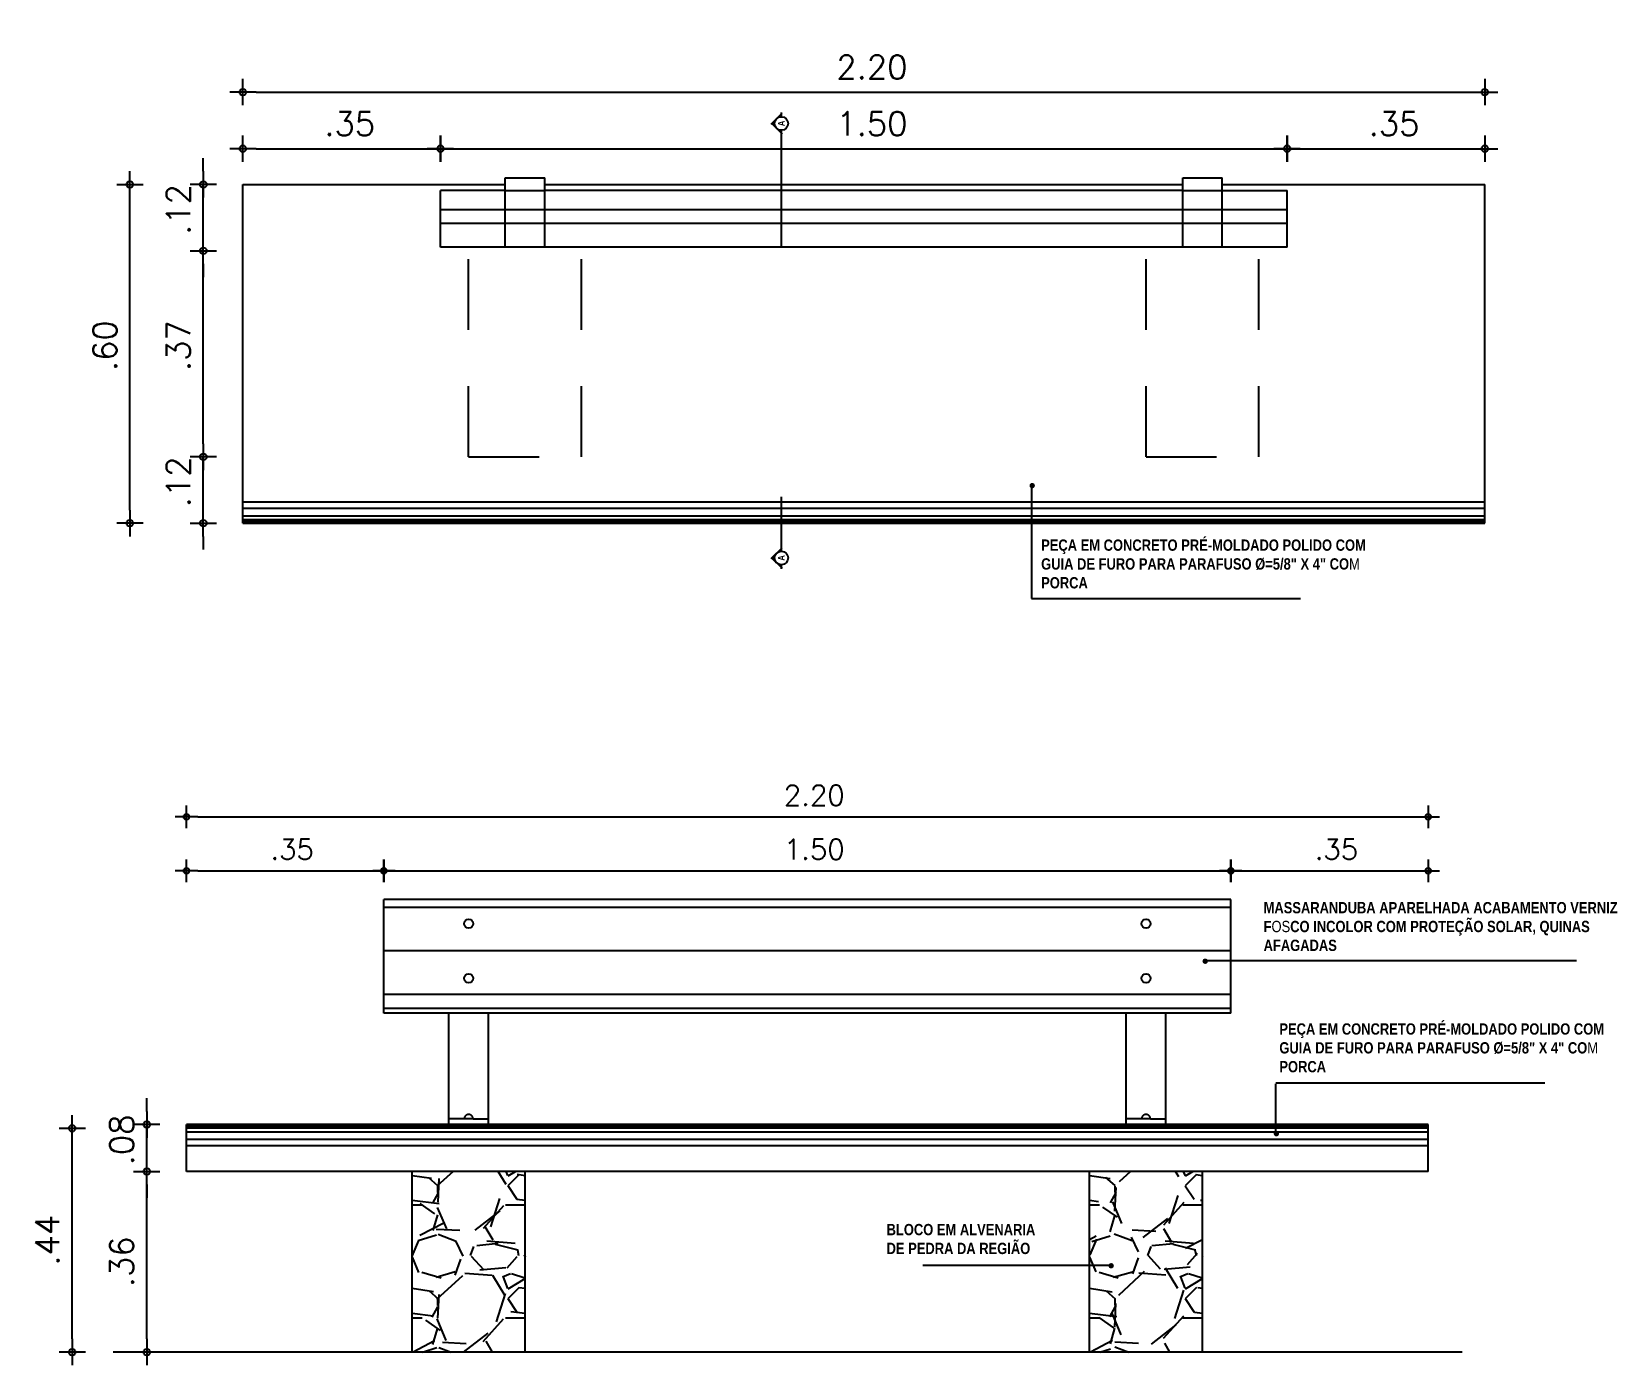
# Model space of a CAD drawing. Extents: x -599692 to 1491, y -9431878 to -451.
# Drawn here: x 1088.524 to 1091.333, y -461.561 to -459.199 of the extents above; entities that cross this region are included whole.
import ezdxf

# ---------------------------------------------------------------- set-up
doc = ezdxf.new("R2010")
doc.units = 0
doc.header["$LTSCALE"] = 0.5
doc.header["$MEASUREMENT"] = 0
doc.header["$PDMODE"] = 34
for name, pattern in [('DIVIDE', [1.25, 0.5, -0.25, 0, -0.25, 0, -0.25]), ('HIDDEN2', [0.1875, 0.125, -0.0625]), ('HIDDENX2', [0.75, 0.5, -0.25])]:
    doc.linetypes.add(name, pattern=pattern)
doc.layers.get('0').update_dxf_attribs({"linetype": 'CONTINUOUS'})
doc.layers.get('DEFPOINTS').update_dxf_attribs({"linetype": 'CONTINUOUS'})
for name, color, linetype in [('02', 9, 'CONTINUOUS'), ('03', 3, 'CONTINUOUS'), ('04', 6, 'CONTINUOUS'), ('COTAS', 2, 'CONTINUOUS'), ('HACHURA', 253, 'CONTINUOUS'), ('HACHURA1', 8, 'CONTINUOUS'), ('P1', 1, 'CONTINUOUS'), ('P3', 3, 'CONTINUOUS'), ('P4', 6, 'CONTINUOUS'), ('P5', 6, 'DIVIDE'), ('P6', 4, 'CONTINUOUS'), ('TEXTO', 3, 'CONTINUOUS')]:
    doc.layers.add(name, color=color, linetype=linetype)
doc.styles.add('ARIAL', font='ARIALNB.TTF')
doc.styles.add('COTA100', font='ROMANS.SHX')
doc.dimstyles.new('COTA100$0', dxfattribs={"dimtxt": 0.18, "dimasz": 0.1, "dimexe": 0.05, "dimexo": 0.95, "dimgap": 0.1, "dimtad": 1, "dimzin": 4, "dimdsep": 46, "dimtxsty": 'COTA100', "dimblk": 'USERTICK', "dimblk1": 'USERTICK', "dimblk2": 'USERTICK', "dimsah": 1, "dimcen": -0.1, "dimdle": 0.05, "dimse1": 1, "dimse2": 1, "dimclrt": 2, "dimadec": 0, "dimazin": 0, "dimtfac": 1, "dimtdec": 4, "dimtix": 1, "dimtmove": 2, "dimatfit": 3, "dimldrblk": 'USERTICK', "dimfxl": 1, "dimtvp": 0.625, "dimtolj": 1, "dimtzin": 4, "dimarcsym": 0})
pattern_1 = [(228.0128, (824.3864741310913, -315.768252135937), (-1.599999646431632, -1.800000268321449), [0.0269072, -2.6638176]), (184.9697, (824.3684741310913, -315.788252135937), (2.400000210303527, 0.1999982614014104), [0.0461736, -4.571185]), (132.5104, (824.3224741310913, -315.792252135937), (1.999998143669362, -2.20000173477424), [0.03255760000000001, -3.2232064]), (267.2737, (824.2444741310914, -315.842252135937), (0.1999992035454381, 4.000000058994694), [0.0420476, -4.162711600000001]), (292.8337, (824.2424741310913, -315.884252135937), (-1.000001981087428, 2.399999282355555), [0.041231, -4.081874600000001]), (357.2737, (824.2584741310914, -315.922252135937), (-4.000000058994694, 0.1999992035454383), [0.0420476, -4.162711600000001]), (37.6942, (824.3004741310913, -315.924252135937), (-2.600001469123595, -1.999998081032106), [0.0556058, -5.5049698]), (72.2553, (824.3444741310914, -315.890252135937), (1.400002152541082, 4.399999246247837), [0.05249760000000001, -5.1972642]), (121.4296, (824.3604741310913, -315.840252135937), (-1.600001646835273, 2.599999007298514), [0.04219000000000001, -4.1768146]), (175.2364, (824.3384741310913, -315.804252135937), (2.200000189263917, -0.1999983065322521), [0.04816639999999999, -2.360152599999999]), (222.3974, (824.2904741310913, -315.8002521359369), (-2.400001470214647, -2.199998416402824), [0.0622896, -6.166675000000001]), (138.8141, (824.4424741310913, -315.844252135937), (-1.400000589361143, 1.199999462668551), [0.0212602, -2.1047688]), (171.4692, (824.4264741310913, -315.830252135937), (2.599999656963026, -0.4000015820079581), [0.04044739999999999, -4.004302199999999]), (225, (824.3864741310913, -315.8242521359369), (-2.220446049250313e-17, -0.2000000618897905), [0.0282842, -0.2545584]), (203.1986, (824.3724741310914, -315.8002521359369), (0.999999946133415, 0.4000002650529708), [0.0152316, -1.507923]), (291.8014, (824.3584741310913, -315.806252135937), (-0.1999999821001298, 0.600000054602154), [0.0215406, -1.0554924]), (30.9638, (824.3664741310913, -315.826252135937), (0.5999996044575996, 0.4000004967081465), [0.03498579999999999, -1.1312046]), (161.5651, (824.3964741310913, -315.808252135937), (0.4000000869185925, -0.1999996806445415), [0.02529820000000001, -0.6071574000000001]), (16.38950000000001, (824.2424741310913, -315.806252135937), (2.000000439682392, 0.5999985419635941), [0.03544, -3.508569]), (70.3462, (824.2764741310914, -315.796252135937), (-0.7999990494743492, -2.200000427121245), [0.0297322, -2.9434816]), (293.1986, (824.3964741310913, -315.768252135937), (-0.4000002650529708, 0.999999946133415), [0.030463, -1.4926916]), (343.6105, (824.4084741310913, -315.796252135937), (-2.000000439682391, 0.5999985419635947), [0.03543999999999999, -3.508568999999999]), (339.444, (824.2424741310913, -315.9302521359369), (-1.000000368908485, 0.3999991992843169), [0.034176, -1.6746248]), (294.7751, (824.2744741310913, -315.942252135937), (-0.999998437849034, 2.200000684367823), [0.02863559999999999, -2.834928599999999]), (66.80140000000002, (824.3984741310913, -315.968252135937), (0.400000265052971, 0.999999946133415), [0.030463, -1.4926916]), (17.35400000000001, (824.4104741310914, -315.940252135937), (-2.600000403819367, -0.7999989004518238), [0.03352619999999999, -3.319084799999999]), (69.444, (824.3004741310913, -315.968252135937), (-0.3999991992843174, -1.000000368908484), [0.017088, -1.6917128]), (101.3099, (824.3864741310913, -315.968252135937), (-0.1999995264323211, 0.8000001504461904), [0.010198, -1.0096058]), (165.9638, (824.3844741310913, -315.958252135937), (0.600000109197948, -0.1999996114722492), [0.041231, -0.78339]), (186.009, (824.3444741310914, -315.948252135937), (1.999999950181208, 0.1999998634963683), [0.03821, -3.7827846]), (303.6901, (824.3664741310913, -315.844252135937), (-0.2000002669014382, 0.3999999115542321), [0.0288444, -0.6922658]), (353.1572, (824.3824741310914, -315.868252135937), (3.39999987309571, -0.4000015995849522), [0.05035880000000001, -4.9855126]), (60.94540000000001, (824.4324741310913, -315.874252135937), (-0.8000000054398559, -1.400000076913937), [0.0205912, -2.0385348]), (90, (824.4424741310913, -315.856252135937), (-0.2, 0.2), [0.012, -0.188]), (120.2564, (824.3404741310914, -315.942252135937), (0.7999989773605388, -1.400000491170947), [0.0277848, -2.750704000000001]), (48.01279999999999, (824.3264741310913, -315.918252135937), (1.599999646431632, 1.80000026832145), [0.0538144, -2.6369104]), (0, (824.3624741310914, -315.878252135937), (0.2, 0.2), [0.052, -0.148]), (325.3048, (824.4144741310913, -315.878252135937), (-1.999998851797505, 1.400001721918892), [0.0316228, -3.1306548]), (254.0546, (824.4404741310914, -315.8962521359369), (-0.1999999778592762, -0.8000000253304302), [0.0291204, -1.4269016]), (207.646, (824.4324741310913, -315.924252135937), (-3.799999161435919, -2.000001542633836), [0.047413, -4.6938948]), (175.4261, (824.3904741310913, -315.946252135937), (-2.600000111662427, 0.1999989602322168), [0.05015979999999999, -4.965814799999999])]

# ---------------------------------------------------------------- blocks, each defined once
blk = doc.blocks.new('USERTICK')
for p, q in [((-1, 0), (1, 0)), ((0, 1), (0, -1))]:
    blk.add_line(p, q)
blk.add_circle((0, 0), 0.2499999999999995)
blk = doc.blocks.new('*D224')
at = {"layer": 'COTAS', "color": 0, "lineweight": -2}
blk.add_line((1088.921627101343, -459.4059912786711), (1089.224979486185, -459.4059912786711), dxfattribs=at)
at = {"layer": 'DEFPOINTS', "color": 0}
for p in [(1089.248303293764, -459.4059912786711), (1088.898303293764, -459.4693543811958), (1089.248303293764, -459.4799543811959)]:
    blk.add_point(p, dxfattribs=at)
at = {"layer": 'COTAS', "color": 0, "lineweight": -2, "xscale": 0.02332380757936584, "yscale": 0.02332380757936584, "zscale": 0.02332380757936584, "rotation": 180}
blk.add_blockref('USERTICK', (1088.898303293764, -459.4059912786711), dxfattribs=at)
at = {"layer": 'COTAS', "color": 0, "lineweight": -2, "xscale": 0.02332380757936584, "yscale": 0.02332380757936584, "zscale": 0.02332380757936584}
blk.add_blockref('USERTICK', (1089.248303293764, -459.4059912786711), dxfattribs=at)
at = {"layer": 'COTAS', "color": 2, "insert": (1089.073303293764, -459.3616760442703), "char_height": 0.0419828536428585, "attachment_point": 5, "style": 'COTA100'}
blk.add_mtext('\\A1; .35', dxfattribs=at)
blk = doc.blocks.new('*D225')
at = {"layer": 'COTAS', "color": 0, "lineweight": -2}
blk.add_line((1089.271627101343, -459.4059912786711), (1090.724979486185, -459.4059912786711), dxfattribs=at)
at = {"layer": 'DEFPOINTS', "color": 0}
for p in [(1090.748303293764, -459.4059912786711), (1089.248303293764, -459.4799543811959), (1090.748303293764, -459.4799543811959)]:
    blk.add_point(p, dxfattribs=at)
at = {"layer": 'COTAS', "color": 0, "lineweight": -2, "xscale": 0.02332380757936584, "yscale": 0.02332380757936584, "zscale": 0.02332380757936584, "rotation": 180}
blk.add_blockref('USERTICK', (1089.248303293764, -459.4059912786711), dxfattribs=at)
at = {"layer": 'COTAS', "color": 0, "lineweight": -2, "xscale": 0.02332380757936584, "yscale": 0.02332380757936584, "zscale": 0.02332380757936584}
blk.add_blockref('USERTICK', (1090.748303293764, -459.4059912786711), dxfattribs=at)
at = {"layer": 'COTAS', "color": 2, "insert": (1089.998303293764, -459.3616760442703), "char_height": 0.0419828536428585, "attachment_point": 5, "style": 'COTA100'}
blk.add_mtext('\\A1; 1.50', dxfattribs=at)
blk = doc.blocks.new('*D226')
at = {"layer": 'COTAS', "color": 0, "lineweight": -2}
blk.add_line((1090.771627101343, -459.4059912786711), (1091.074979486184, -459.4059912786711), dxfattribs=at)
at = {"layer": 'DEFPOINTS', "color": 0}
for p in [(1091.098303293764, -459.4059912786711), (1091.098303293764, -459.4693543811958), (1090.748303293764, -459.4799543811959)]:
    blk.add_point(p, dxfattribs=at)
at = {"layer": 'COTAS', "color": 0, "lineweight": -2, "xscale": 0.02332380757936584, "yscale": 0.02332380757936584, "zscale": 0.02332380757936584, "rotation": 180}
blk.add_blockref('USERTICK', (1090.748303293764, -459.4059912786711), dxfattribs=at)
at = {"layer": 'COTAS', "color": 0, "lineweight": -2, "xscale": 0.02332380757936584, "yscale": 0.02332380757936584, "zscale": 0.02332380757936584}
blk.add_blockref('USERTICK', (1091.098303293764, -459.4059912786711), dxfattribs=at)
at = {"layer": 'COTAS', "color": 2, "insert": (1090.923303293764, -459.3616760442703), "char_height": 0.0419828536428585, "attachment_point": 5, "style": 'COTA100'}
blk.add_mtext('\\A1; .35', dxfattribs=at)
blk = doc.blocks.new('*D227')
at = {"layer": 'COTAS', "color": 0, "lineweight": -2}
blk.add_line((1088.921627101343, -459.3057561973951), (1091.074979486184, -459.3057561973951), dxfattribs=at)
at = {"layer": 'DEFPOINTS', "color": 0}
for p in [(1091.098303293764, -459.3057561973951), (1088.898303293764, -459.4693543811958), (1091.098303293764, -459.4693543811958)]:
    blk.add_point(p, dxfattribs=at)
at = {"layer": 'COTAS', "color": 0, "lineweight": -2, "xscale": 0.02332380757936584, "yscale": 0.02332380757936584, "zscale": 0.02332380757936584, "rotation": 180}
blk.add_blockref('USERTICK', (1088.898303293764, -459.3057561973951), dxfattribs=at)
at = {"layer": 'COTAS', "color": 0, "lineweight": -2, "xscale": 0.02332380757936584, "yscale": 0.02332380757936584, "zscale": 0.02332380757936584}
blk.add_blockref('USERTICK', (1091.098303293764, -459.3057561973951), dxfattribs=at)
at = {"layer": 'COTAS', "color": 2, "insert": (1089.998303293764, -459.2614409629943), "char_height": 0.0419828536428585, "attachment_point": 5, "style": 'COTA100'}
blk.add_mtext('\\A1; 2.20', dxfattribs=at)
blk = doc.blocks.new('*D228')
at = {"layer": 'COTAS', "color": 0, "lineweight": -2}
for p, q in [((1088.828256865347, -459.9285305736165), (1088.828256865347, -459.9052067660371)), ((1088.828256865347, -460.0693543811959), (1088.828256865347, -459.9518543811959)), ((1088.828256865347, -460.0926781887753), (1088.828256865347, -460.1160019963547))]:
    blk.add_line(p, q, dxfattribs=at)
at = {"layer": 'DEFPOINTS', "color": 0}
for p in [(1088.828256865347, -459.9518543811959), (1089.298303293764, -459.9518543811959), (1088.898303293764, -460.0693543811959)]:
    blk.add_point(p, dxfattribs=at)
at = {"layer": 'COTAS', "color": 0, "lineweight": -2, "xscale": 0.02332380757936584, "yscale": 0.02332380757936584, "zscale": 0.02332380757936584}
for p, rotation in [((1088.828256865347, -459.9518543811959), 270), ((1088.828256865347, -460.0693543811959), 90)]:
    blk.add_blockref('USERTICK', p, dxfattribs=dict(at, rotation=rotation))
at = {"layer": 'COTAS', "color": 2, "insert": (1088.783941630946, -460.0106043811957), "char_height": 0.0419828536428585, "attachment_point": 5, "rotation": 90, "style": 'COTA100'}
blk.add_mtext('\\A1; .12', dxfattribs=at)
blk = doc.blocks.new('*D229')
at = {"layer": 'COTAS', "color": 0, "lineweight": -2}
blk.add_line((1088.828256865347, -459.9285305736165), (1088.828256865347, -459.6101781887752), dxfattribs=at)
at = {"layer": 'DEFPOINTS', "color": 0}
for p in [(1088.828256865347, -459.5868543811958), (1089.298303293764, -459.5868543811958), (1089.298303293764, -459.9518543811959)]:
    blk.add_point(p, dxfattribs=at)
at = {"layer": 'COTAS', "color": 0, "lineweight": -2, "xscale": 0.02332380757936584, "yscale": 0.02332380757936584, "zscale": 0.02332380757936584}
for p, rotation in [((1088.828256865347, -459.5868543811958), 90), ((1088.828256865347, -459.9518543811959), 270)]:
    blk.add_blockref('USERTICK', p, dxfattribs=dict(at, rotation=rotation))
at = {"layer": 'COTAS', "color": 2, "insert": (1088.783941630946, -459.7693543811957), "char_height": 0.0419828536428585, "attachment_point": 5, "rotation": 90, "style": 'COTA100'}
blk.add_mtext('\\A1; .37', dxfattribs=at)
blk = doc.blocks.new('*D230')
at = {"layer": 'COTAS', "color": 0, "lineweight": -2}
for p, q in [((1088.828256865347, -459.4460305736164), (1088.828256865347, -459.422706766037)), ((1088.828256865347, -459.5868543811958), (1088.828256865347, -459.4693543811958)), ((1088.828256865347, -459.6101781887752), (1088.828256865347, -459.6335019963546))]:
    blk.add_line(p, q, dxfattribs=at)
at = {"layer": 'DEFPOINTS', "color": 0}
for p in [(1088.828256865347, -459.4693543811958), (1088.898303293764, -459.4693543811958), (1089.298303293764, -459.5868543811958)]:
    blk.add_point(p, dxfattribs=at)
at = {"layer": 'COTAS', "color": 0, "lineweight": -2, "xscale": 0.02332380757936584, "yscale": 0.02332380757936584, "zscale": 0.02332380757936584}
for p, rotation in [((1088.828256865347, -459.4693543811958), 270), ((1088.828256865347, -459.5868543811958), 90)]:
    blk.add_blockref('USERTICK', p, dxfattribs=dict(at, rotation=rotation))
at = {"layer": 'COTAS', "color": 2, "insert": (1088.783941630946, -459.5281043811956), "char_height": 0.0419828536428585, "attachment_point": 5, "rotation": 90, "style": 'COTA100'}
blk.add_mtext('\\A1; .12', dxfattribs=at)
blk = doc.blocks.new('*D231')
at = {"layer": 'COTAS', "color": 0, "lineweight": -2}
blk.add_line((1088.698173952556, -460.0460305736166), (1088.698173952556, -459.4926781887751), dxfattribs=at)
at = {"layer": 'DEFPOINTS', "color": 0}
for p in [(1088.698173952556, -459.4693543811958), (1088.898303293764, -459.4693543811958), (1088.898303293764, -460.0693543811959)]:
    blk.add_point(p, dxfattribs=at)
at = {"layer": 'COTAS', "color": 0, "lineweight": -2, "xscale": 0.02332380757936584, "yscale": 0.02332380757936584, "zscale": 0.02332380757936584}
for p, rotation in [((1088.698173952556, -459.4693543811958), 90), ((1088.698173952556, -460.0693543811959), 270)]:
    blk.add_blockref('USERTICK', p, dxfattribs=dict(at, rotation=rotation))
at = {"layer": 'COTAS', "color": 2, "insert": (1088.653858718155, -459.7693543811957), "char_height": 0.0419828536428585, "attachment_point": 5, "rotation": 90, "style": 'COTA100'}
blk.add_mtext('\\A1; .60', dxfattribs=at)
blk = doc.blocks.new('*D232')
at = {"layer": 'COTAS', "color": 0, "lineweight": -2}
blk.add_line((1088.728136231669, -461.514249162676), (1088.728136231669, -461.2408967778348), dxfattribs=at)
at = {"layer": 'DEFPOINTS', "color": 0}
for p in [(1088.728136231669, -461.2175729702554), (1089.198303293764, -461.2175729702554), (1089.198303293764, -461.5375729702554)]:
    blk.add_point(p, dxfattribs=at)
at = {"layer": 'COTAS', "color": 0, "lineweight": -2, "xscale": 0.02332380757936584, "yscale": 0.02332380757936584, "zscale": 0.02332380757936584}
for p, rotation in [((1088.728136231669, -461.2175729702554), 90), ((1088.728136231669, -461.5375729702554), 270)]:
    blk.add_blockref('USERTICK', p, dxfattribs=dict(at, rotation=rotation))
at = {"layer": 'COTAS', "color": 2, "insert": (1088.683820997269, -461.3775729702552), "char_height": 0.0419828536428585, "attachment_point": 5, "rotation": 90, "style": 'COTA100'}
blk.add_mtext('\\A1;.36', dxfattribs=at)
blk = doc.blocks.new('*D233')
at = {"layer": 'COTAS', "color": 0, "lineweight": -2}
for p, q in [((1088.728136231669, -461.1112491626761), (1088.728136231669, -461.0879253550967)), ((1088.728136231669, -461.2175729702554), (1088.728136231669, -461.1345729702555)), ((1088.728136231669, -461.2408967778348), (1088.728136231669, -461.2642205854142))]:
    blk.add_line(p, q, dxfattribs=at)
at = {"layer": 'DEFPOINTS', "color": 0}
for p in [(1088.728136231669, -461.1345729702555), (1088.798303293764, -461.1345729702555), (1089.198303293764, -461.2175729702554)]:
    blk.add_point(p, dxfattribs=at)
at = {"layer": 'COTAS', "color": 0, "lineweight": -2, "xscale": 0.02332380757936584, "yscale": 0.02332380757936584, "zscale": 0.02332380757936584}
for p, rotation in [((1088.728136231669, -461.1345729702555), 270), ((1088.728136231669, -461.2175729702554), 90)]:
    blk.add_blockref('USERTICK', p, dxfattribs=dict(at, rotation=rotation))
at = {"layer": 'COTAS', "color": 2, "insert": (1088.683820997269, -461.1760729702553), "char_height": 0.0419828536428585, "attachment_point": 5, "rotation": 90, "style": 'COTA100'}
blk.add_mtext('\\A1; .08', dxfattribs=at)
blk = doc.blocks.new('*D234')
at = {"layer": 'COTAS', "color": 0, "lineweight": -2}
blk.add_line((1088.596139775257, -461.514249162676), (1088.596139775257, -461.1645217778348), dxfattribs=at)
at = {"layer": 'DEFPOINTS', "color": 0}
for p in [(1088.596139775257, -461.1411979702555), (1088.798303293764, -461.1411979702555), (1088.668478576832, -461.5375729702554)]:
    blk.add_point(p, dxfattribs=at)
at = {"layer": 'COTAS', "color": 0, "lineweight": -2, "xscale": 0.02332380757936584, "yscale": 0.02332380757936584, "zscale": 0.02332380757936584}
for p, rotation in [((1088.596139775257, -461.1411979702555), 90), ((1088.596139775257, -461.5375729702554), 270)]:
    blk.add_blockref('USERTICK', p, dxfattribs=dict(at, rotation=rotation))
at = {"layer": 'COTAS', "color": 2, "insert": (1088.551824540856, -461.3393854702553), "char_height": 0.0419828536428585, "attachment_point": 5, "rotation": 90, "style": 'COTA100'}
blk.add_mtext('\\A1;.44', dxfattribs=at)
blk = doc.blocks.new('*D265')
at = {"layer": 'COTAS', "color": 0, "lineweight": -2}
blk.add_line((1088.818303293764, -460.6850520798989), (1089.128303293764, -460.6850520798989), dxfattribs=at)
at = {"layer": 'DEFPOINTS', "color": 0}
for p in [(1089.148303293764, -460.6850520798989), (1089.148303293764, -460.9374108527135), (1088.798303293764, -461.1345729702555)]:
    blk.add_point(p, dxfattribs=at)
at = {"layer": 'COTAS', "color": 0, "lineweight": -2, "xscale": 0.02, "yscale": 0.02, "zscale": 0.02, "rotation": 180}
blk.add_blockref('USERTICK', (1088.798303293764, -460.6850520798989), dxfattribs=at)
at = {"layer": 'COTAS', "color": 0, "lineweight": -2, "xscale": 0.02, "yscale": 0.02, "zscale": 0.02}
blk.add_blockref('USERTICK', (1089.148303293764, -460.6850520798989), dxfattribs=at)
at = {"layer": 'COTAS', "color": 2, "insert": (1088.973303293764, -460.6470520798989), "char_height": 0.036, "attachment_point": 5, "style": 'COTA100'}
blk.add_mtext('\\A1; .35', dxfattribs=at)
blk = doc.blocks.new('*D266')
at = {"layer": 'COTAS', "color": 0, "lineweight": -2}
blk.add_line((1089.168303293764, -460.6850520798989), (1090.628303293764, -460.6850520798989), dxfattribs=at)
at = {"layer": 'DEFPOINTS', "color": 0}
for p in [(1090.648303293764, -460.6850520798989), (1090.648303293764, -460.7356846589672), (1089.148303293764, -460.9374108527135)]:
    blk.add_point(p, dxfattribs=at)
at = {"layer": 'COTAS', "color": 0, "lineweight": -2, "xscale": 0.02, "yscale": 0.02, "zscale": 0.02, "rotation": 180}
blk.add_blockref('USERTICK', (1089.148303293764, -460.6850520798989), dxfattribs=at)
at = {"layer": 'COTAS', "color": 0, "lineweight": -2, "xscale": 0.02, "yscale": 0.02, "zscale": 0.02}
blk.add_blockref('USERTICK', (1090.648303293764, -460.6850520798989), dxfattribs=at)
at = {"layer": 'COTAS', "color": 2, "insert": (1089.898303293764, -460.6470520798989), "char_height": 0.036, "attachment_point": 5, "style": 'COTA100'}
blk.add_mtext('\\A1; 1.50', dxfattribs=at)
blk = doc.blocks.new('*D267')
at = {"layer": 'COTAS', "color": 0, "lineweight": -2}
blk.add_line((1090.668303293764, -460.6850520798989), (1090.978303293764, -460.6850520798989), dxfattribs=at)
at = {"layer": 'DEFPOINTS', "color": 0}
for p in [(1090.998303293764, -460.6850520798989), (1090.648303293764, -460.7356846589672), (1090.998303293764, -461.1345729702555)]:
    blk.add_point(p, dxfattribs=at)
at = {"layer": 'COTAS', "color": 0, "lineweight": -2, "xscale": 0.02, "yscale": 0.02, "zscale": 0.02, "rotation": 180}
blk.add_blockref('USERTICK', (1090.648303293764, -460.6850520798989), dxfattribs=at)
at = {"layer": 'COTAS', "color": 0, "lineweight": -2, "xscale": 0.02, "yscale": 0.02, "zscale": 0.02}
blk.add_blockref('USERTICK', (1090.998303293764, -460.6850520798989), dxfattribs=at)
at = {"layer": 'COTAS', "color": 2, "insert": (1090.823303293764, -460.6470520798989), "char_height": 0.036, "attachment_point": 5, "style": 'COTA100'}
blk.add_mtext('\\A1; .35', dxfattribs=at)
blk = doc.blocks.new('*D207')
at = {"layer": 'COTAS', "color": 0, "lineweight": -2}
blk.add_line((1088.818303293764, -460.5895749009755), (1090.978303293764, -460.5895749009755), dxfattribs=at)
at = {"layer": 'DEFPOINTS', "color": 0}
for p in [(1090.998303293764, -460.5895749009755), (1088.798303293764, -460.6650520798989), (1090.998303293764, -460.6650520798989)]:
    blk.add_point(p, dxfattribs=at)
at = {"layer": 'COTAS', "color": 0, "lineweight": -2, "xscale": 0.02, "yscale": 0.02, "zscale": 0.02, "rotation": 180}
blk.add_blockref('USERTICK', (1088.798303293764, -460.5895749009755), dxfattribs=at)
at = {"layer": 'COTAS', "color": 0, "lineweight": -2, "xscale": 0.02, "yscale": 0.02, "zscale": 0.02}
blk.add_blockref('USERTICK', (1090.998303293764, -460.5895749009755), dxfattribs=at)
at = {"layer": 'COTAS', "color": 2, "insert": (1089.898303293764, -460.5515749009755), "char_height": 0.036, "attachment_point": 5, "style": 'COTA100'}
blk.add_mtext('\\A1; 2.20', dxfattribs=at)

msp = doc.modelspace()

# ---------------------------------------------------------------- hatches: boundary and pattern name
at = {"layer": 'HACHURA'}
h = msp.add_hatch(dxfattribs=at)
h.set_pattern_fill('GRAVEL', color=256, scale=0.2, style=0)
h.set_pattern_definition(pattern_1)
h.paths.add_polyline_path([(1089.398303293764, -461.2175729702554), (1089.198303293764, -461.2175729702554), (1089.198303293764, -461.5375729702554), (1089.398303293764, -461.5375729702554)])
h = msp.add_hatch(dxfattribs=at)
h.set_pattern_fill('GRAVEL', color=256, scale=0.2, style=0)
h.set_pattern_definition(pattern_1)
h.paths.add_polyline_path([(1090.598303293764, -461.2175729702554), (1090.398303293764, -461.2175729702555), (1090.398303293764, -461.5375729702554), (1090.598303293764, -461.5375729702554)])
at = {"layer": 'P1'}
h = msp.add_hatch(color=256, dxfattribs=at)
h.paths.add_polyline_path([(1089.843837266716, -459.3528614362282), (1089.835351985342, -459.3613467176025), (1089.843837266716, -459.3698319989767, -0.1989123673795985), (1089.840322548091, -459.3613467176025, -0.1989123673796787)])
h.paths.add_polyline_path([(1089.843837266716, -459.3698319989767), (1089.852322548091, -459.378317280351), (1089.852322548091, -459.3733467176025, -0.1989123673796354)])
h.paths.add_polyline_path([(1089.852322548091, -459.3493467176025), (1089.852322548091, -459.344376154854), (1089.843837266716, -459.3528614362282, -0.1989123673797157)])
for points in [[(1090.301468095905, -460.0028266023718, -1), (1090.291888561901, -460.0028266023718, -1)], [(1090.607918491445, -460.8451763481145, 1), (1090.598338957441, -460.8451763481145, 1)], [(1090.734047246554, -461.1506101491077, 1), (1090.72446771255, -461.1506101491077, 1)], [(1090.441308789818, -461.3846280314641, 1), (1090.431729255813, -461.3846280314641, 1)]]:
    msp.add_hatch(color=256, dxfattribs=at).paths.add_polyline_path(points)
h = msp.add_hatch(color=256, dxfattribs=at)
h.paths.add_polyline_path([(1089.843837266716, -460.1224690998214), (1089.835351985342, -460.1309543811957), (1089.843837266716, -460.1394396625699, -0.1989123673795985), (1089.840322548091, -460.1309543811957, -0.1989123673796787)])
h.paths.add_polyline_path([(1089.843837266716, -460.1394396625699), (1089.852322548091, -460.1479249439442), (1089.852322548091, -460.1429543811957, -0.1989123673796354)])
h.paths.add_polyline_path([(1089.852322548091, -460.1189543811957), (1089.852322548091, -460.1139838184472), (1089.843837266716, -460.1224690998214, -0.1989123673797157)])

# ---------------------------------------------------------------- linework, layer by layer
at = {"layer": '02'}
for p, q in [((1089.263303293764, -460.7356846589672), (1089.263303293764, -460.7345649855188)), ((1089.333303293764, -460.7356846589672), (1089.333303293764, -460.7345649855188)), ((1090.463303293764, -460.7356846589672), (1090.463303293764, -460.7345649855188)), ((1090.533303293764, -460.7356846589672), (1090.533303293764, -460.7345649855188)), ((1090.648303293764, -460.827100860694), (1089.148303293764, -460.827100860694)), ((1089.148303293764, -460.9374108527135), (1089.148303293764, -460.928869824225)), ((1090.648303293764, -460.9374108527135), (1089.148303293764, -460.9374108527135)), ((1089.263303293764, -461.1345729702555), (1089.263303293764, -460.9374108527135)), ((1089.333303293764, -461.1345729702555), (1089.333303293764, -460.9374108527135)), ((1090.463303293764, -461.1345729702555), (1090.463303293764, -460.9374108527135)), ((1090.533303293764, -461.1345729702555), (1090.533303293764, -460.9374108527135)), ((1090.648303293764, -460.9374108527135), (1090.648303293764, -460.928869824225)), ((1089.198303293764, -461.5375729702554), (1089.198303293764, -461.2175729702554)), ((1089.398303293764, -461.5375729702554), (1089.398303293764, -461.2175729702554)), ((1090.398303293764, -461.5375729702554), (1090.398303293764, -461.2175729702554)), ((1090.598303293764, -461.5375729702554), (1090.598303293764, -461.2175729702554))]:
    msp.add_line(p, q, dxfattribs=at)
at = {"layer": '03'}
msp.add_line((1089.998303293764, -460.0693543811958), (1091.098303293764, -460.0693543811959), dxfattribs=at)
at = {"layer": '04'}
msp.add_line((1090.748303293764, -459.5387543811959), (1089.998303293764, -459.5387543811959), dxfattribs=at)
at = {"layer": 'HACHURA1', "color": 8, "linetype": 'HIDDENX2', "ltscale": 0.5}
for p, q in [((1089.363303293764, -459.5801543811959), (1089.363303293764, -459.4799543811959)), ((1089.433303293764, -459.5801543811959), (1089.433303293764, -459.4799543811959)), ((1090.563303293764, -459.5801543811959), (1090.563303293764, -459.4799543811959)), ((1090.633303293764, -459.5801543811959), (1090.633303293764, -459.4799543811959)), ((1089.298303293764, -459.9518543811959), (1089.298303293764, -459.5868543811958)), ((1089.498303293764, -459.9518543811959), (1089.498303293764, -459.5868543811958)), ((1090.498303293764, -459.9518543811959), (1090.498303293764, -459.5868543811958)), ((1090.698303293764, -459.9518543811959), (1090.698303293764, -459.5868543811958)), ((1089.298303293764, -459.9518543811959), (1089.498303293764, -459.9518543811959)), ((1090.498303293764, -459.9518543811959), (1090.698303293764, -459.9518543811959))]:
    msp.add_line(p, q, dxfattribs=at)
at = {"layer": 'HACHURA1'}
for p, q in [((1088.898303293764, -460.0314711678694), (1089.998303293764, -460.0314711678694)), ((1089.998303293764, -460.0314711678694), (1091.098303293764, -460.0314711678694)), ((1088.898303293764, -460.0428543811959), (1089.998303293764, -460.0428543811959)), ((1088.898303293764, -460.056104381196), (1089.998303293764, -460.056104381196)), ((1088.898303293764, -460.0627293811959), (1089.998303293764, -460.0627293811958)), ((1088.898303293764, -460.0660418811959), (1089.998303293764, -460.0660418811958)), ((1089.998303293764, -460.0428543811959), (1091.098303293764, -460.0428543811959)), ((1089.998303293764, -460.056104381196), (1091.098303293764, -460.056104381196)), ((1089.998303293764, -460.0627293811958), (1091.098303293764, -460.0627293811959)), ((1089.998303293764, -460.0660418811958), (1091.098303293764, -460.0660418811959)), ((1090.998303293764, -461.1362292202555), (1088.798303293764, -461.1362292202555)), ((1090.998303293764, -461.1378854702555), (1088.798303293764, -461.1378854702555)), ((1090.998303293764, -461.1411979702555), (1088.798303293764, -461.1411979702555)), ((1090.998303293764, -461.1478229702554), (1088.798303293764, -461.1478229702554)), ((1090.998303293764, -461.1610729702555), (1088.798303293764, -461.1610729702555)), ((1090.998303293764, -461.1724561835819), (1088.798303293764, -461.1724561835819))]:
    msp.add_line(p, q, dxfattribs=at)
at = {"layer": 'HACHURA1', "color": 8, "linetype": 'HIDDEN2', "ltscale": 0.08}
for p, q in [((1089.290403293764, -461.1245729702554), (1089.263303293764, -461.1245729702554)), ((1089.306203293764, -461.1245729702554), (1089.290403293764, -461.1245729702554)), ((1089.306203293764, -461.1245729702554), (1089.333303293764, -461.1245729702554))]:
    msp.add_line(p, q, dxfattribs=at)
at = {"layer": 'HACHURA1', "color": 8, "linetype": 'HIDDEN2', "ltscale": 0.3}
for p, q in [((1090.490403293764, -461.1245729702554), (1090.463303293764, -461.1245729702554)), ((1090.506203293764, -461.1245729702554), (1090.490403293764, -461.1245729702554)), ((1090.506203293764, -461.1245729702554), (1090.533303293764, -461.1245729702554))]:
    msp.add_line(p, q, dxfattribs=at)
at = {"layer": 'HACHURA1', "color": 8, "linetype": 'HIDDEN2', "ltscale": 0.08}
msp.add_arc((1089.298303293764, -461.1245729702554), 0.0079, 359.999999999987, 180.000000000013, dxfattribs=at)
at = {"layer": 'HACHURA1', "color": 8, "linetype": 'HIDDEN2', "ltscale": 0.3}
msp.add_arc((1090.498303293764, -461.1245729702554), 0.0079, 359.999999999987, 180.000000000013, dxfattribs=at)
at = {"layer": 'P1'}
for p, q in [((1090.295487533665, -460.0038370651702), (1090.295487533665, -460.2026483387696)), ((1090.295487533665, -460.2026483387696), (1090.772241788008, -460.2026483387696)), ((1090.605066288909, -460.8440618933096), (1091.261066939419, -460.8440618933096)), ((1090.728066684314, -461.0607741017903), (1091.204820938657, -461.0607741017903)), ((1090.728066684314, -461.1495996863092), (1090.728066684314, -461.062467762206)), ((1090.102715536934, -461.3835135766592), (1090.438456587282, -461.3835135766592))]:
    msp.add_line(p, q, dxfattribs=at)
at = {"layer": 'P3'}
for p, q in [((1088.898303293764, -459.4693543811958), (1089.363303293764, -459.4693543811958)), ((1088.898303293764, -460.0693543811959), (1088.898303293764, -459.4693543811958)), ((1089.433303293764, -459.4693543811958), (1089.998303293764, -459.4693543811958)), ((1089.998303293764, -459.4693543811958), (1090.563303293764, -459.4693543811958)), ((1090.633303293764, -459.4693543811958), (1091.098303293764, -459.4693543811958)), ((1091.098303293764, -460.0693543811959), (1091.098303293764, -459.4693543811958)), ((1089.248303293764, -459.5801543811959), (1089.248303293764, -459.5387543811959)), ((1090.748303293764, -459.5801543811959), (1090.748303293764, -459.5387543811959)), ((1089.998303293764, -459.5801543811959), (1089.248303293764, -459.5801543811959)), ((1090.748303293764, -459.5801543811959), (1089.998303293764, -459.5801543811959)), ((1088.898303293764, -460.0693543811959), (1089.998303293764, -460.0693543811958)), ((1090.648303293764, -460.7356846589672), (1089.148303293764, -460.7356846589672)), ((1089.148303293764, -460.7498267945911), (1089.148303293764, -460.7356846589672)), ((1090.648303293764, -460.7498267945911), (1090.648303293764, -460.7356846589672)), ((1089.148303293764, -460.928869824225), (1089.148303293764, -460.9043749267972)), ((1090.648303293764, -460.928869824225), (1090.648303293764, -460.9043749267972)), ((1090.648303293764, -460.928869824225), (1089.148303293764, -460.928869824225))]:
    msp.add_line(p, q, dxfattribs=at)
for centre in [(1089.298303293764, -460.7788045693796), (1090.498303293764, -460.7788045693796), (1089.298303293764, -460.8753971520085), (1090.498303293764, -460.8753971520085)]:
    msp.add_circle(centre, 0.0079, dxfattribs=at)
at = {"layer": 'P4'}
for p, q in [((1089.834237266716, -459.3624614362284), (1089.853437266716, -459.3432614362283)), ((1089.834237266716, -459.3602319989768), (1089.853437266716, -459.3794319989768)), ((1089.852322548091, -459.3493467176026), (1089.852322548091, -459.3421467176026)), ((1089.852322548091, -459.3493467176026), (1089.852322548091, -459.342657993338)), ((1089.852322548091, -459.3805467176026), (1089.852322548091, -459.3733467176026)), ((1089.363303293764, -459.4573543811958), (1089.433303293764, -459.4573543811958)), ((1089.363303293764, -459.4799543811959), (1089.363303293764, -459.4573543811958)), ((1089.433303293764, -459.4799543811959), (1089.433303293764, -459.4573543811958)), ((1090.563303293764, -459.4799543811959), (1090.563303293764, -459.4573543811958)), ((1090.563303293764, -459.4573543811958), (1090.633303293764, -459.4573543811958)), ((1090.633303293764, -459.4799543811959), (1090.633303293764, -459.4573543811958)), ((1089.363303293764, -459.4799543811959), (1089.433303293764, -459.4799543811959)), ((1090.563303293764, -459.4799543811959), (1090.633303293764, -459.4799543811959)), ((1089.248303293764, -459.5387543811959), (1089.248303293764, -459.5142543811959)), ((1090.748303293764, -459.5387543811959), (1090.748303293764, -459.5142543811959)), ((1089.998303293764, -459.5387543811959), (1089.248303293764, -459.5387543811959)), ((1089.834237266716, -460.1320690998216), (1089.853437266716, -460.1128690998215)), ((1089.852322548091, -460.1189543811958), (1089.852322548091, -460.1117543811958)), ((1089.852322548091, -460.1189543811958), (1089.852322548091, -460.1122656569312)), ((1089.834237266716, -460.12983966257), (1089.853437266716, -460.14903966257)), ((1089.852322548091, -460.1501543811958), (1089.852322548091, -460.1429543811958)), ((1089.148303293764, -460.9043749267972), (1089.148303293764, -460.7498267945911)), ((1090.648303293764, -460.7498267945911), (1089.148303293764, -460.7498267945911)), ((1090.648303293764, -460.9043749267972), (1090.648303293764, -460.7498267945911)), ((1090.648303293764, -460.9043749267972), (1089.148303293764, -460.9043749267972)), ((1090.998303293764, -461.1345729702555), (1088.798303293764, -461.1345729702555)), ((1088.798303293764, -461.2175729702554), (1088.798303293764, -461.1345729702555)), ((1090.998303293764, -461.2175729702554), (1090.998303293764, -461.1345729702555)), ((1090.998303293764, -461.2175729702554), (1088.798303293764, -461.2175729702554))]:
    msp.add_line(p, q, dxfattribs=at)
for centre in [(1089.852322548091, -459.3613467176026), (1089.852322548091, -460.1309543811958)]:
    msp.add_circle(centre, 0.01200000000001182, dxfattribs=at)
at = {"layer": 'P5', "linetype": 'DIVIDE'}
for p, q in [((1089.852322548091, -459.5801543811959), (1089.852322548091, -459.3805467176026)), ((1089.852322548091, -460.1117543811959), (1089.852322548091, -460.0227137946575))]:
    msp.add_line(p, q, dxfattribs=at)
at = {"layer": 'P6'}
for p, q in [((1089.363303293764, -459.4799543811959), (1089.248303293764, -459.4799543811959)), ((1089.248303293764, -459.5142543811959), (1089.248303293764, -459.4799543811959)), ((1089.998303293764, -459.4799543811959), (1089.433303293764, -459.4799543811959)), ((1090.563303293764, -459.4799543811959), (1089.998303293764, -459.4799543811959)), ((1090.633303293764, -459.4799543811959), (1090.748303293764, -459.4799543811959)), ((1090.748303293764, -459.5142543811959), (1090.748303293764, -459.4799543811959)), ((1089.998303293764, -459.5142543811959), (1089.248303293764, -459.5142543811959)), ((1090.748303293764, -459.5142543811959), (1089.998303293764, -459.5142543811959)), ((1091.058356592034, -461.5375729702554), (1088.668478576832, -461.5375729702554))]:
    msp.add_line(p, q, dxfattribs=at)

# ---------------------------------------------------------------- texts
at = {"layer": 'TEXTO', "style": 'ARIAL'}
for p in [(1089.858246018397, -459.3662214574377), (1089.858246018397, -460.135829121031)]:
    msp.add_text('A', height=0.01200000000001182, rotation=90, dxfattribs=at).set_placement(p)
at = {"layer": 'TEXTO', "char_height": 0.02, "attachment_point": 1, "style": 'ARIAL'}
for s, insert, width in [('PEÇA EM CONCRETO PRÉ-MOLDADO POLIDO COM GUIA DE FURO PARA PARAFUSO %%c=5/8" X 4" CO{\\fArial Narrow|b0|i0|c0|p34;M} PORCA', (1090.31249648618, -460.0981760920868), 0.6191111111111112), ('MASSARANDUBA APARELHADA ACABAMENTO VERNIZ F{\\fArial Narrow|b0|i0|c0|p34;OS}CO INCOLOR COM PROTEÇÃO SOLAR, QUINAS AFAGADAS', (1090.706626441357, -460.7403491901476), 0.6657777777777778), ('PEÇA EM CONCRETO PRÉ-MOLDADO POLIDO COM GUIA DE FURO PARA PARAFUSO %%c=5/8" X 4" CO{\\fArial Narrow|b0|i0|c0|p34;M} PORCA', (1090.734511252382, -460.9552424449678), 0.6191111111111112), ('BLOCO EM ALVENARIA \\PDE PEDRA DA REGIÃO', (1090.038737165507, -461.3105420173519), 0.5778)]:
    msp.add_mtext(s, dxfattribs=dict(at, insert=insert, width=width))

# ---------------------------------------------------------------- dimensions: what is measured, and where the dimension line sits
at = {"layer": 'COTAS'}
for base, p1, p2, override, picture, middle in [((1091.098303293764, -459.3057561973951), (1088.898303293764, -459.4693543811958), (1091.098303293764, -459.4693543811958), {"dimscale": 0.2332380757936584, "dimpost": ' <>'}, '*D227', (1089.998303293764, -459.2614409629943)), ((1089.248303293764, -459.4059912786711), (1088.898303293764, -459.4693543811958), (1089.248303293764, -459.4799543811959), {"dimscale": 0.2332380757936584, "dimpost": ' <>'}, '*D224', (1089.073303293764, -459.3616760442703)), ((1090.748303293764, -459.4059912786711), (1089.248303293764, -459.4799543811959), (1090.748303293764, -459.4799543811959), {"dimscale": 0.2332380757936584, "dimpost": ' <>'}, '*D225', (1089.998303293764, -459.3616760442703)), ((1091.098303293764, -459.4059912786711), (1090.748303293764, -459.4799543811959), (1091.098303293764, -459.4693543811958), {"dimscale": 0.2332380757936584, "dimpost": ' <>'}, '*D226', (1090.923303293764, -459.3616760442703)), ((1090.998303293764, -460.5895749009755), (1088.798303293764, -460.6650520798989), (1090.998303293764, -460.6650520798989), {"dimscale": 0.2, "dimpost": ' <>'}, '*D207', (1089.898303293764, -460.5515749009755)), ((1089.148303293764, -460.6850520798989), (1088.798303293764, -461.1345729702555), (1089.148303293764, -460.9374108527135), {"dimscale": 0.2, "dimpost": ' <>'}, '*D265', (1088.973303293764, -460.6470520798989)), ((1090.648303293764, -460.6850520798989), (1089.148303293764, -460.9374108527135), (1090.648303293764, -460.7356846589672), {"dimscale": 0.2, "dimpost": ' <>'}, '*D266', (1089.898303293764, -460.6470520798989)), ((1090.998303293764, -460.6850520798989), (1090.648303293764, -460.7356846589672), (1090.998303293764, -461.1345729702555), {"dimscale": 0.2, "dimpost": ' <>'}, '*D267', (1090.823303293764, -460.6470520798989))]:
    dim = msp.add_linear_dim(base=base, p1=p1, p2=p2, dimstyle='COTA100$0', override=override, dxfattribs=at)
    dim.commit()
    dim.dimension.update_dxf_attribs({"geometry": picture, "text_midpoint": middle})
for base, p1, p2, picture, middle in [((1088.698173952556, -459.4693543811958), (1088.898303293764, -460.0693543811959), (1088.898303293764, -459.4693543811958), '*D231', (1088.653858718155, -459.7693543811957)), ((1088.828256865347, -459.4693543811958), (1089.298303293764, -459.5868543811958), (1088.898303293764, -459.4693543811958), '*D230', (1088.783941630946, -459.5281043811956)), ((1088.828256865347, -459.5868543811958), (1089.298303293764, -459.9518543811959), (1089.298303293764, -459.5868543811958), '*D229', (1088.783941630946, -459.7693543811957)), ((1088.828256865347, -459.9518543811959), (1088.898303293764, -460.0693543811959), (1089.298303293764, -459.9518543811959), '*D228', (1088.783941630946, -460.0106043811957)), ((1088.728136231669, -461.1345729702555), (1089.198303293764, -461.2175729702554), (1088.798303293764, -461.1345729702555), '*D233', (1088.683820997269, -461.1760729702553))]:
    dim = msp.add_linear_dim(base=base, p1=p1, p2=p2, angle=90, dimstyle='COTA100$0', override={"dimscale": 0.2332380757936584, "dimpost": ' <>'}, dxfattribs=at)
    dim.commit()
    dim.dimension.update_dxf_attribs({"geometry": picture, "text_midpoint": middle})
for base, p1, p2, text, picture, middle in [((1088.596139775257, -461.1411979702555), (1088.668478576832, -461.5375729702554), (1088.798303293764, -461.1411979702555), '.44', '*D234', (1088.551824540856, -461.3393854702553)), ((1088.728136231669, -461.2175729702554), (1089.198303293764, -461.5375729702554), (1089.198303293764, -461.2175729702554), '.36', '*D232', (1088.683820997269, -461.3775729702552))]:
    dim = msp.add_linear_dim(base=base, p1=p1, p2=p2, angle=90, text=text, dimstyle='COTA100$0', override={"dimscale": 0.2332380757936584, "dimpost": ' <>'}, dxfattribs=at)
    dim.commit()
    dim.dimension.update_dxf_attribs({"geometry": picture, "text_midpoint": middle})

doc.saveas('drawing.dxf')
